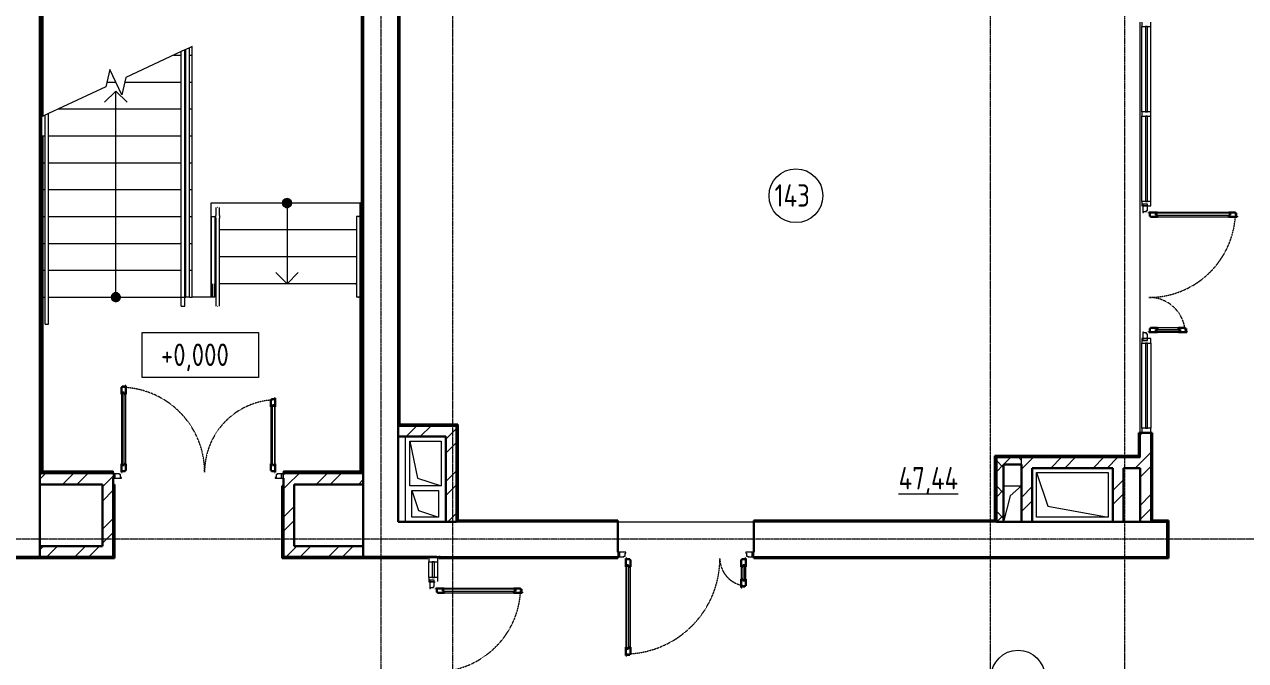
# Model space of a CAD drawing. Header units: millimetres. Extents: x -695119 to 412940, y -249585 to 622758.
# Drawn here: x -581 to 13045, y -59723 to -52628 of the extents above; entities that cross this region are included whole.
import ezdxf

# ---------------------------------------------------------------- set-up
doc = ezdxf.new("R2010")
doc.units = ezdxf.units.MM
doc.linetypes.add('ADSK_Линия сетки', pattern=[25, 20, -2.5, 0, -2.5])
doc.linetypes.add('ADSK_Штриховая_ш2 п1_5', pattern=[4.5, 3, -1.5])
for name, color, linetype, lineweight in [('Высотные отметки', 7, 'Continuous', 9), ('Импосты витража', 8, 'Continuous', 9), ('Каркас_Импост', 8, 'Continuous', 9), ('Лестницы', 8, 'Continuous', 9), ('Марки помещений', 8, 'Continuous', 20), ('Монтажный зазор', 8, 'Continuous', 9), ('Ограждение', 8, 'Continuous', 9), ('Оси', 252, 'Continuous', 9), ('Остекление', 8, 'Continuous', 9), ('Открывание', 8, 'ADSK_Штриховая_ш2 п1_5', 9), ('Панели витража', 8, 'Continuous', 9), ('Панель', 252, 'Continuous', 30), ('Перекрытия', 7, 'Continuous', 18), ('Поручни', 8, 'Continuous', 9), ('Стены разрез', 7, 'Continuous', 30), ('Стены штриховка', 7, 'Continuous', 9), ('Стрелки вверх', 7, 'Continuous', 18), ('Типовые аннотации', 8, 'Continuous', 18)]:
    doc.layers.add(name, color=color, linetype=linetype, lineweight=lineweight)
doc.layers.add('Стены', color=194, linetype='Continuous')
doc.styles.add('GOST 2.304 type A_1', font='', dxfattribs={"height": 350})
doc.styles.get('GOST 2.304 type A_1').set_extended_font_data('GOST 2.304 type A')

# ---------------------------------------------------------------- blocks, each defined once
blk = doc.blocks.new('1 этаж')
at = {"layer": 'Стрелки вверх', "true_color": 0x636466}
h = blk.add_hatch(color=251, dxfattribs=at)
edge = h.paths.add_edge_path()
edge.add_arc((-42601, -135797), 50, 0, 360)
for points in [[(-42587, -135845), (-42563, -135830), (-42551, -135804), (-42555, -135777), (-42574, -135755), (-42601, -135747), (-42628, -135755), (-42646, -135777), (-42650, -135804), (-42639, -135830), (-42615, -135845)], [(-44511, -136897), (-44484, -136889), (-44465, -136868), (-44461, -136840), (-44473, -136815), (-44497, -136799), (-44525, -136799), (-44549, -136815), (-44560, -136840), (-44556, -136868), (-44538, -136889)]]:
    blk.add_hatch(color=251, dxfattribs=at).paths.add_polyline_path(points)
h = blk.add_hatch(color=251, dxfattribs=at)
edge = h.paths.add_edge_path()
edge.add_arc((-44511, -136847), 50, 0, 360)
at = {"color": 251, "lineweight": 18, "true_color": 0x636466}
for p, q in [((-41279, -139352), (-41279, -138402)), ((-41231, -138952), (-41231, -138452)), ((-41231, -138452), (-40881, -138452)), ((-41231, -138452), (-41144, -138865)), ((-40881, -138452), (-40881, -138952)), ((-34237, -139302), (-34237, -138802)), ((-34237, -138802), (-33437, -138802)), ((-34237, -138802), (-34112, -139177)), ((-33437, -138802), (-33437, -139302)), ((-40881, -138952), (-41231, -138952)), ((-41144, -138865), (-40881, -138952)), ((-34606, -138952), (-34406, -138952)), ((-34406, -138952), (-34532, -139062)), ((-41210, -139302), (-41210, -139002)), ((-41210, -139002), (-40910, -139002)), ((-41210, -139002), (-41135, -139227)), ((-40910, -139002), (-40910, -139302)), ((-34532, -139062), (-34606, -139352)), ((-41135, -139227), (-40910, -139302)), ((-34112, -139177), (-33437, -139302)), ((-40910, -139302), (-41210, -139302)), ((-33437, -139302), (-34237, -139302))]:
    blk.add_line(p, q, dxfattribs=at)
at = {"layer": 'Импосты витража', "color": 251, "lineweight": 18, "true_color": 0x636466}
for p, q in [((-33061, -133779), (-33061, -133829)), ((-32961, -133829), (-32961, -133779)), ((-33061, -133829), (-32961, -133829)), ((-41018, -139747), (-41018, -139797)), ((-40918, -139747), (-41018, -139747)), ((-41018, -139797), (-40918, -139797)), ((-40918, -139797), (-40918, -139747))]:
    blk.add_line(p, q, dxfattribs=at)
at = {"layer": 'Импосты витража', "color": 251, "true_color": 0x636466}
for p, q in [((-33061, -134779), (-33061, -133829)), ((-32961, -134779), (-32961, -133829)), ((-33061, -135779), (-33061, -134829)), ((-32961, -135779), (-32961, -134829)), ((-33061, -138309), (-33061, -137359)), ((-32961, -137359), (-32961, -138309)), ((-41018, -139972), (-41018, -139797)), ((-40918, -139972), (-40918, -139797))]:
    blk.add_line(p, q, dxfattribs=at)
at = {"layer": 'Импосты витража', "color": 251, "lineweight": 18, "true_color": 0x636466, "extrusion": (0, 0, -1)}
for p, q in [((-33061, -134779), (-33061, -134829)), ((-32961, -134779), (-33061, -134779)), ((-33061, -134829), (-32961, -134829)), ((-32961, -134829), (-32961, -134779)), ((-33061, -135779), (-33061, -135829)), ((-32961, -135779), (-33061, -135779)), ((-33061, -135829), (-33051, -135829)), ((-33001, -135829), (-32961, -135829)), ((-32961, -135829), (-32961, -135779)), ((-33061, -137309), (-33061, -137359)), ((-33051, -137309), (-33061, -137309)), ((-32961, -137309), (-33001, -137309)), ((-32961, -137359), (-32961, -137309)), ((-33061, -137359), (-32961, -137359)), ((-33061, -138309), (-33061, -138359)), ((-32961, -138309), (-33061, -138309)), ((-32961, -138359), (-32961, -138309)), ((-33061, -138359), (-32961, -138359)), ((-41018, -139972), (-41018, -140022)), ((-40918, -139972), (-41018, -139972)), ((-41018, -140022), (-40948, -140022)), ((-40918, -140017), (-40918, -139972))]:
    blk.add_line(p, q, dxfattribs=at)
at = {"layer": 'Каркас_Импост', "color": 251, "true_color": 0x636466}
for p, q in [((-33001, -135829), (-33051, -135829)), ((-33051, -135829), (-33051, -135901)), ((-33001, -135878), (-33001, -135829)), ((-33051, -135901), (-33043, -135901)), ((-33043, -135901), (-33043, -135892)), ((-33043, -135892), (-33009, -135892)), ((-33009, -135892), (-33009, -135878)), ((-33009, -135878), (-33001, -135878)), ((-33043, -137237), (-33051, -137237)), ((-33051, -137237), (-33051, -137309)), ((-33051, -137309), (-33001, -137309)), ((-33043, -137246), (-33043, -137237)), ((-33009, -137246), (-33043, -137246)), ((-33009, -137260), (-33009, -137246)), ((-33001, -137260), (-33009, -137260)), ((-33001, -137309), (-33001, -137260)), ((-44472, -138816), (-44521, -138816)), ((-44521, -138816), (-44521, -138866)), ((-44472, -138824), (-44472, -138816)), ((-44458, -138824), (-44472, -138824)), ((-44458, -138858), (-44458, -138824)), ((-42710, -138824), (-42724, -138824)), ((-42724, -138824), (-42724, -138858)), ((-42710, -138816), (-42710, -138824)), ((-42661, -138816), (-42710, -138816)), ((-42661, -138866), (-42661, -138816)), ((-44521, -138866), (-44449, -138866)), ((-44449, -138858), (-44458, -138858)), ((-44449, -138866), (-44449, -138858)), ((-42724, -138858), (-42733, -138858)), ((-42733, -138858), (-42733, -138866)), ((-42733, -138866), (-42661, -138866)), ((-38819, -139692), (-38891, -139692)), ((-38891, -139692), (-38891, -139742)), ((-38891, -139742), (-38842, -139742)), ((-38842, -139742), (-38842, -139734)), ((-38842, -139734), (-38828, -139734)), ((-38828, -139734), (-38828, -139700)), ((-38828, -139700), (-38819, -139700)), ((-38819, -139700), (-38819, -139692)), ((-37411, -139692), (-37483, -139692)), ((-37483, -139692), (-37483, -139700)), ((-37483, -139700), (-37474, -139700)), ((-37474, -139700), (-37474, -139734)), ((-37474, -139734), (-37460, -139734)), ((-37460, -139734), (-37460, -139742)), ((-37460, -139742), (-37411, -139742)), ((-37411, -139742), (-37411, -139692)), ((-40958, -140023), (-41008, -140023)), ((-41008, -140023), (-41008, -140095)), ((-40966, -140086), (-40966, -140072)), ((-40966, -140072), (-40958, -140072)), ((-40958, -140072), (-40958, -140023)), ((-41008, -140095), (-41000, -140095)), ((-41000, -140095), (-41000, -140086)), ((-41000, -140086), (-40966, -140086))]:
    blk.add_line(p, q, dxfattribs=at)
at = {"layer": 'Лестницы', "color": 251, "true_color": 0x636466}
for p, q in [((-43731, -134084), (-43741, -134088)), ((-43661, -134051), (-43691, -134065)), ((-43661, -134147), (-43661, -134051)), ((-43781, -134107), (-44398, -134395)), ((-43867, -134147), (-43781, -134147)), ((-43867, -134147), (-43781, -134147)), ((-43741, -134147), (-43731, -134147)), ((-43741, -134147), (-43731, -134147)), ((-43691, -134147), (-43661, -134147)), ((-43691, -134147), (-43661, -134147)), ((-43661, -134447), (-43661, -134147)), ((-44577, -134306), (-44624, -134500)), ((-44445, -134589), (-44577, -134306)), ((-44611, -134447), (-44511, -134447)), ((-44611, -134447), (-44511, -134447)), ((-44398, -134395), (-44445, -134589)), ((-44410, -134447), (-43781, -134447)), ((-44410, -134447), (-43781, -134447)), ((-43741, -134447), (-43731, -134447)), ((-43741, -134447), (-43731, -134447)), ((-43691, -134447), (-43661, -134447)), ((-43691, -134447), (-43661, -134447)), ((-43661, -134747), (-43661, -134447)), ((-44624, -134500), (-45261, -134797)), ((-45154, -134747), (-43781, -134747)), ((-45154, -134747), (-43781, -134747)), ((-43741, -134747), (-43731, -134747)), ((-43741, -134747), (-43731, -134747)), ((-43691, -134747), (-43661, -134747)), ((-43691, -134747), (-43661, -134747)), ((-43661, -135047), (-43661, -134747)), ((-45301, -134816), (-45361, -134844)), ((-45346, -135047), (-45301, -135047)), ((-45346, -135047), (-45301, -135047)), ((-45261, -135047), (-43781, -135047)), ((-45261, -135047), (-43781, -135047)), ((-43741, -135047), (-43731, -135047)), ((-43741, -135047), (-43731, -135047)), ((-43691, -135047), (-43661, -135047)), ((-43691, -135047), (-43661, -135047)), ((-43661, -135347), (-43661, -135047)), ((-45331, -135347), (-45301, -135347)), ((-45331, -135347), (-45301, -135347)), ((-45261, -135347), (-43781, -135347)), ((-45261, -135347), (-43781, -135347)), ((-43741, -135347), (-43731, -135347)), ((-43741, -135347), (-43731, -135347)), ((-43691, -135347), (-43661, -135347)), ((-43691, -135347), (-43661, -135347)), ((-43661, -135647), (-43661, -135347)), ((-45331, -135647), (-45301, -135647)), ((-45331, -135647), (-45301, -135647)), ((-45261, -135647), (-43781, -135647)), ((-45261, -135647), (-43781, -135647)), ((-43741, -135647), (-43731, -135647)), ((-43741, -135647), (-43731, -135647)), ((-43691, -135647), (-43661, -135647)), ((-43691, -135647), (-43661, -135647)), ((-43661, -135947), (-43661, -135647)), ((-41781, -135797), (-43451, -135797)), ((-43451, -135797), (-43451, -136097)), ((-41781, -135797), (-43451, -135797)), ((-45331, -135947), (-45301, -135947)), ((-45331, -135947), (-45301, -135947)), ((-45261, -135947), (-43781, -135947)), ((-45261, -135947), (-43781, -135947)), ((-43741, -135947), (-43731, -135947)), ((-43741, -135947), (-43731, -135947)), ((-43691, -135947), (-43661, -135947)), ((-43691, -135947), (-43661, -135947)), ((-43661, -136247), (-43661, -135947)), ((-43451, -136097), (-43451, -136397)), ((-43446, -136097), (-43451, -136097)), ((-43446, -136097), (-43451, -136097)), ((-43396, -136097), (-43406, -136097)), ((-43396, -136097), (-43406, -136097)), ((-41825, -136097), (-43356, -136097)), ((-41825, -136097), (-43356, -136097)), ((-41781, -136097), (-41785, -136097)), ((-41781, -136097), (-41785, -136097)), ((-45331, -136247), (-45301, -136247)), ((-45331, -136247), (-45301, -136247)), ((-45261, -136247), (-43781, -136247)), ((-45261, -136247), (-43781, -136247)), ((-43741, -136247), (-43731, -136247)), ((-43741, -136247), (-43731, -136247)), ((-43691, -136247), (-43661, -136247)), ((-43691, -136247), (-43661, -136247)), ((-43661, -136547), (-43661, -136247)), ((-43451, -136397), (-43451, -136697)), ((-43446, -136397), (-43451, -136397)), ((-43446, -136397), (-43451, -136397)), ((-43396, -136397), (-43406, -136397)), ((-43396, -136397), (-43406, -136397)), ((-41825, -136397), (-43356, -136397)), ((-41825, -136397), (-43356, -136397)), ((-41781, -136397), (-41785, -136397)), ((-41781, -136397), (-41785, -136397)), ((-45331, -136547), (-45301, -136547)), ((-45331, -136547), (-45301, -136547)), ((-45261, -136547), (-43781, -136547)), ((-45261, -136547), (-43781, -136547)), ((-43741, -136547), (-43731, -136547)), ((-43741, -136547), (-43731, -136547)), ((-43691, -136547), (-43661, -136547)), ((-43691, -136547), (-43661, -136547)), ((-43661, -136847), (-43661, -136547)), ((-43451, -136697), (-43451, -136847)), ((-43446, -136697), (-43451, -136697)), ((-43446, -136697), (-43451, -136697)), ((-43395, -136697), (-43406, -136697)), ((-43395, -136697), (-43406, -136697)), ((-41825, -136697), (-43356, -136697)), ((-41825, -136697), (-43356, -136697)), ((-41781, -136697), (-41786, -136697)), ((-41781, -136697), (-41786, -136697)), ((-45331, -136847), (-45301, -136847)), ((-45331, -136847), (-45301, -136847)), ((-45261, -136847), (-43731, -136847)), ((-45261, -136847), (-43731, -136847)), ((-43691, -136847), (-43661, -136847)), ((-43691, -136847), (-43661, -136847)), ((-43451, -136847), (-43661, -136847))]:
    blk.add_line(p, q, dxfattribs=at)
at = {"layer": 'Марки помещений', "color": 251, "true_color": 0x636466}
for centre in [(-36922, -135715), (-34444, -141084)]:
    blk.add_circle(centre, 300, dxfattribs=at)
at = {"layer": 'Монтажный зазор', "color": 251, "true_color": 0x636466}
for p, q in [((-33001, -135809), (-33051, -135809)), ((-33051, -135809), (-33051, -135829)), ((-33051, -135829), (-33001, -135829)), ((-33001, -135829), (-33001, -135809)), ((-33001, -137309), (-33051, -137309)), ((-33051, -137309), (-33051, -137329)), ((-33051, -137329), (-33001, -137329)), ((-33001, -137329), (-33001, -137309)), ((-44541, -138816), (-44541, -138866)), ((-44521, -138816), (-44541, -138816)), ((-44521, -138866), (-44521, -138816)), ((-42641, -138816), (-42661, -138816)), ((-42661, -138816), (-42661, -138866)), ((-42641, -138866), (-42641, -138816)), ((-44541, -138866), (-44521, -138866)), ((-42661, -138866), (-42641, -138866)), ((-38911, -139692), (-38911, -139742)), ((-38891, -139692), (-38911, -139692)), ((-38911, -139742), (-38891, -139742)), ((-38891, -139742), (-38891, -139692)), ((-37391, -139692), (-37411, -139692)), ((-37411, -139692), (-37411, -139742)), ((-37411, -139742), (-37391, -139742)), ((-37391, -139742), (-37391, -139692)), ((-40958, -140003), (-41008, -140003)), ((-41008, -140003), (-41008, -140023)), ((-41008, -140023), (-40958, -140023)), ((-40958, -140023), (-40958, -140003))]:
    blk.add_line(p, q, dxfattribs=at)
at = {"layer": 'Ограждение', "color": 251, "true_color": 0x636466}
for p, q in [((-43741, -134088), (-43781, -134107)), ((-43781, -136837), (-43781, -134107)), ((-43741, -136837), (-43741, -134088)), ((-45261, -134797), (-45301, -134816)), ((-45301, -137147), (-45301, -134816)), ((-45261, -137147), (-45261, -134797)), ((-43396, -135847), (-43396, -135936)), ((-43373, -135847), (-43378, -135847)), ((-43356, -135936), (-43356, -135847)), ((-43396, -135967), (-43396, -136696)), ((-43356, -136696), (-43356, -135967)), ((-41825, -135947), (-41825, -136696)), ((-41785, -135947), (-41825, -135947)), ((-41825, -135947), (-41825, -136687)), ((-41785, -136696), (-41785, -135947)), ((-41785, -135947), (-41785, -136687)), ((-41781, -136382), (-41785, -136382)), ((-41785, -136397), (-41781, -136397)), ((-43396, -136709), (-43396, -136696)), ((-43396, -136709), (-43396, -136696)), ((-43396, -136709), (-43396, -136847)), ((-43356, -136709), (-43356, -136696)), ((-43356, -136709), (-43356, -136696)), ((-43356, -136847), (-43356, -136709)), ((-41825, -136709), (-41825, -136687)), ((-41825, -136709), (-41825, -136847)), ((-41825, -136709), (-41825, -136847)), ((-41785, -136709), (-41785, -136687)), ((-41785, -136847), (-41785, -136709)), ((-41785, -136709), (-41785, -136847)), ((-43781, -136859), (-43781, -136837)), ((-43781, -136859), (-43781, -136837)), ((-43781, -136947), (-43781, -136859)), ((-43781, -136947), (-43741, -136947)), ((-43741, -136859), (-43741, -136837)), ((-43741, -136859), (-43741, -136837)), ((-43741, -136947), (-43741, -136859)), ((-43396, -136847), (-43396, -136947)), ((-43378, -136947), (-43373, -136947)), ((-43356, -136947), (-43356, -136847)), ((-41785, -136847), (-41825, -136847)), ((-41808, -136847), (-41803, -136847)), ((-45301, -137147), (-45261, -137147))]:
    blk.add_line(p, q, dxfattribs=at)
at = {"layer": 'Ограждение', "color": 251, "true_color": 0x636466, "flags": 128}
for points in [[(-43396, -135967), (-43396, -135964), (-43396, -135962), (-43396, -135959), (-43396, -135956), (-43396, -135954), (-43396, -135951), (-43396, -135948), (-43396, -135946), (-43396, -135943), (-43396, -135940), (-43396, -135937), (-43396, -135936)], [(-43356, -135936), (-43356, -135938), (-43356, -135941), (-43356, -135944), (-43356, -135947), (-43356, -135949), (-43356, -135952), (-43356, -135955), (-43356, -135958), (-43356, -135960), (-43356, -135963), (-43356, -135965), (-43356, -135967)], [(-41807, -135947), (-41805, -135947), (-41803, -135947)], [(-43396, -136696), (-43396, -136697), (-43396, -136698), (-43396, -136699), (-43396, -136700), (-43396, -136701), (-43396, -136703), (-43396, -136704), (-43396, -136705), (-43396, -136706), (-43396, -136707), (-43396, -136708), (-43396, -136709)], [(-43396, -136696), (-43396, -136697), (-43396, -136698), (-43396, -136699), (-43396, -136700)], [(-43396, -136701), (-43396, -136703), (-43396, -136704), (-43396, -136705), (-43396, -136706), (-43396, -136707), (-43396, -136708), (-43396, -136709)], [(-43356, -136709), (-43356, -136708), (-43356, -136707), (-43356, -136706), (-43356, -136704), (-43356, -136703), (-43356, -136702), (-43356, -136701), (-43356, -136700), (-43356, -136699), (-43356, -136697), (-43356, -136696), (-43356, -136696)], [(-43356, -136700), (-43356, -136699), (-43356, -136697), (-43356, -136696), (-43356, -136696)], [(-43356, -136709), (-43356, -136708), (-43356, -136707), (-43356, -136706), (-43356, -136704), (-43356, -136703), (-43356, -136702)], [(-41825, -136696), (-41825, -136697), (-41825, -136698), (-41825, -136699), (-41825, -136700), (-41825, -136701), (-41825, -136703), (-41825, -136704), (-41825, -136705), (-41825, -136706), (-41825, -136707), (-41825, -136708), (-41825, -136709)], [(-41825, -136696), (-41825, -136697), (-41825, -136698), (-41825, -136699), (-41825, -136700)], [(-41825, -136701), (-41825, -136703), (-41825, -136704), (-41825, -136705), (-41825, -136706), (-41825, -136707), (-41825, -136708), (-41825, -136709)], [(-41785, -136709), (-41785, -136708), (-41785, -136707), (-41785, -136706), (-41785, -136704), (-41785, -136703), (-41785, -136702), (-41785, -136701), (-41785, -136700), (-41785, -136699), (-41785, -136697), (-41785, -136696), (-41785, -136696)], [(-41785, -136700), (-41785, -136699), (-41785, -136697), (-41785, -136696), (-41785, -136696)], [(-41785, -136709), (-41785, -136708), (-41785, -136707), (-41785, -136706), (-41785, -136704), (-41785, -136703), (-41785, -136702)]]:
    blk.add_lwpolyline(points, dxfattribs=at)
at = {"layer": 'Оси', "color": 251, "linetype": 'ADSK_Линия сетки', "true_color": 0x636466}
for p, q in [((-34756, -96281), (-34756, -160943)), ((-33256, -96281), (-33256, -160943)), ((-41556, -131547), (-41556, -160943)), ((-40756, -131547), (-40756, -160943)), ((4311, -139547), (-72628, -139547))]:
    blk.add_line(p, q, dxfattribs=at)
at = {"layer": 'Остекление', "color": 251, "true_color": 0x636466}
for p, q in [((-32907, -135910), (-32907, -135931)), ((-32075, -135910), (-32907, -135910)), ((-32907, -135931), (-32075, -135931)), ((-32075, -135931), (-32075, -135910)), ((-32907, -137207), (-32635, -137207)), ((-32907, -137228), (-32907, -137207)), ((-32635, -137207), (-32635, -137228)), ((-32635, -137228), (-32907, -137228)), ((-44440, -137910), (-44440, -138722)), ((-44419, -137910), (-44440, -137910)), ((-44419, -138722), (-44419, -137910)), ((-42763, -138722), (-42763, -138050)), ((-42763, -138050), (-42742, -138050)), ((-42742, -138050), (-42742, -138722)), ((-44440, -138722), (-44419, -138722)), ((-42742, -138722), (-42763, -138722)), ((-38810, -139836), (-38789, -139836)), ((-38810, -140768), (-38810, -139836)), ((-38789, -139836), (-38789, -140768)), ((-37513, -139836), (-37513, -140008)), ((-37492, -139836), (-37513, -139836)), ((-37492, -140008), (-37492, -139836)), ((-37513, -140008), (-37492, -140008)), ((-40864, -140104), (-40864, -140125)), ((-40052, -140104), (-40864, -140104)), ((-40864, -140125), (-40052, -140125)), ((-40052, -140125), (-40052, -140104)), ((-38789, -140768), (-38810, -140768))]:
    blk.add_line(p, q, dxfattribs=at)
at = {"layer": 'Открывание', "color": 251, "true_color": 0x636466}
for centre, radius, start, end in [((-32983, -135883), 966, 270, 358.9323), ((-32983, -137255), 406, 2.541, 90), ((-44467, -138798), 946, 0, 88.9097), ((-42715, -138798), 806, 91.2797, 180), ((-38837, -139760), 1066, 270.9675, 0), ((-37465, -139760), 306, 180, 266.6277), ((-40940, -140077), 946, 270, 358.9097)]:
    blk.add_arc(centre, radius, start, end, dxfattribs=at)
at = {"layer": 'Панели витража', "color": 251, "lineweight": 18, "true_color": 0x636466}
for p, q in [((-33023, -133829), (-33023, -134779)), ((-32998, -133829), (-33023, -133829)), ((-32998, -134779), (-32998, -133829)), ((-33023, -134779), (-32998, -134779)), ((-33023, -134829), (-33023, -135779)), ((-32998, -134829), (-33023, -134829)), ((-32998, -135779), (-32998, -134829)), ((-33023, -135779), (-32998, -135779)), ((-33023, -137359), (-33023, -138309)), ((-32998, -137359), (-33023, -137359)), ((-32998, -138309), (-32998, -137359)), ((-33023, -138309), (-32998, -138309)), ((-40981, -139797), (-40981, -139972)), ((-40956, -139797), (-40981, -139797)), ((-40956, -139972), (-40956, -139797)), ((-40981, -139972), (-40956, -139972))]:
    blk.add_line(p, q, dxfattribs=at)
at = {"layer": 'Панель', "color": 251, "true_color": 0x636466}
for p, q in [((-32889, -135901), (-32983, -135901)), ((-32983, -135901), (-32983, -135909)), ((-32983, -135909), (-32974, -135909)), ((-32974, -135909), (-32974, -135943)), ((-32974, -135943), (-32965, -135943)), ((-32965, -135943), (-32965, -135951)), ((-32965, -135951), (-32889, -135951)), ((-32907, -135910), (-32889, -135910)), ((-32907, -135931), (-32907, -135910)), ((-32889, -135931), (-32907, -135931)), ((-32889, -135910), (-32889, -135901)), ((-32889, -135951), (-32889, -135931)), ((-32017, -135901), (-32093, -135901)), ((-32093, -135910), (-32093, -135901)), ((-32075, -135910), (-32093, -135910)), ((-32093, -135931), (-32075, -135931)), ((-32093, -135951), (-32093, -135931)), ((-32093, -135951), (-31999, -135951)), ((-32075, -135931), (-32075, -135910)), ((-32017, -135909), (-32017, -135901)), ((-32008, -135909), (-32017, -135909)), ((-32008, -135943), (-32008, -135909)), ((-31999, -135943), (-32008, -135943)), ((-31999, -135951), (-31999, -135943)), ((-32974, -137195), (-32974, -137229)), ((-32965, -137195), (-32974, -137195)), ((-32889, -137187), (-32965, -137187)), ((-32965, -137187), (-32965, -137195)), ((-32889, -137207), (-32907, -137207)), ((-32907, -137207), (-32907, -137228)), ((-32889, -137187), (-32889, -137207)), ((-32577, -137187), (-32653, -137187)), ((-32653, -137187), (-32653, -137207)), ((-32653, -137207), (-32635, -137207)), ((-32635, -137207), (-32635, -137228)), ((-32577, -137195), (-32577, -137187)), ((-32568, -137195), (-32577, -137195)), ((-32568, -137229), (-32568, -137195)), ((-32974, -137229), (-32983, -137229)), ((-32983, -137229), (-32983, -137237)), ((-32983, -137237), (-32889, -137237)), ((-32907, -137228), (-32889, -137228)), ((-32889, -137228), (-32889, -137237)), ((-32653, -137228), (-32653, -137237)), ((-32635, -137228), (-32653, -137228)), ((-32653, -137237), (-32559, -137237)), ((-32559, -137229), (-32568, -137229)), ((-32559, -137237), (-32559, -137229)), ((-44441, -137852), (-44449, -137852)), ((-44449, -137852), (-44449, -137928)), ((-44407, -137843), (-44441, -137843)), ((-44441, -137843), (-44441, -137852)), ((-44399, -137834), (-44407, -137834)), ((-44407, -137834), (-44407, -137843)), ((-44399, -137928), (-44399, -137834)), ((-44440, -137928), (-44449, -137928)), ((-44440, -137910), (-44440, -137928)), ((-44419, -137910), (-44440, -137910)), ((-44419, -137928), (-44419, -137910)), ((-44399, -137928), (-44419, -137928)), ((-42775, -137992), (-42783, -137992)), ((-42783, -137992), (-42783, -138068)), ((-42741, -137983), (-42775, -137983)), ((-42775, -137983), (-42775, -137992)), ((-42733, -137974), (-42741, -137974)), ((-42741, -137974), (-42741, -137983)), ((-42733, -138068), (-42733, -137974)), ((-42783, -138068), (-42763, -138068)), ((-42763, -138068), (-42763, -138050)), ((-42763, -138050), (-42742, -138050)), ((-42742, -138050), (-42742, -138068)), ((-42742, -138068), (-42733, -138068)), ((-44449, -138704), (-44449, -138798)), ((-44440, -138704), (-44449, -138704)), ((-44440, -138722), (-44440, -138704)), ((-44419, -138704), (-44419, -138722)), ((-44399, -138704), (-44419, -138704)), ((-44399, -138780), (-44399, -138704)), ((-42783, -138704), (-42783, -138780)), ((-42783, -138704), (-42763, -138704)), ((-42763, -138704), (-42763, -138722)), ((-42742, -138704), (-42733, -138704)), ((-42742, -138722), (-42742, -138704)), ((-42733, -138798), (-42733, -138704)), ((-44449, -138798), (-44441, -138798)), ((-44441, -138798), (-44441, -138789)), ((-44441, -138789), (-44407, -138789)), ((-44419, -138722), (-44440, -138722)), ((-44407, -138789), (-44407, -138780)), ((-44407, -138780), (-44399, -138780)), ((-42783, -138780), (-42775, -138780)), ((-42775, -138780), (-42775, -138789)), ((-42775, -138789), (-42741, -138789)), ((-42763, -138722), (-42742, -138722)), ((-42741, -138789), (-42741, -138798)), ((-42741, -138798), (-42733, -138798)), ((-38811, -139760), (-38819, -139760)), ((-38819, -139760), (-38819, -139854)), ((-38811, -139769), (-38811, -139760)), ((-38777, -139769), (-38811, -139769)), ((-38777, -139778), (-38777, -139769)), ((-38769, -139778), (-38777, -139778)), ((-38769, -139854), (-38769, -139778)), ((-37525, -139778), (-37533, -139778)), ((-37533, -139778), (-37533, -139854)), ((-37525, -139769), (-37525, -139778)), ((-37491, -139769), (-37525, -139769)), ((-37483, -139760), (-37491, -139760)), ((-37491, -139760), (-37491, -139769)), ((-37483, -139854), (-37483, -139760)), ((-38810, -139854), (-38819, -139854)), ((-38810, -139836), (-38810, -139854)), ((-38789, -139836), (-38810, -139836)), ((-38789, -139854), (-38789, -139836)), ((-38769, -139854), (-38789, -139854)), ((-37533, -139854), (-37513, -139854)), ((-37513, -139854), (-37513, -139836)), ((-37513, -139836), (-37492, -139836)), ((-37492, -139836), (-37492, -139854)), ((-37492, -139854), (-37483, -139854)), ((-37533, -139990), (-37533, -140084)), ((-37533, -139990), (-37513, -139990)), ((-37525, -140084), (-37525, -140075)), ((-37525, -140075), (-37491, -140075)), ((-37513, -139990), (-37513, -140008)), ((-37513, -140008), (-37492, -140008)), ((-37492, -139990), (-37483, -139990)), ((-37492, -140008), (-37492, -139990)), ((-37491, -140075), (-37491, -140066)), ((-37491, -140066), (-37483, -140066)), ((-37483, -140066), (-37483, -139990)), ((-40846, -140095), (-40940, -140095)), ((-40940, -140095), (-40940, -140103)), ((-40940, -140103), (-40931, -140103)), ((-40931, -140103), (-40931, -140137)), ((-40931, -140137), (-40922, -140137)), ((-40922, -140137), (-40922, -140145)), ((-40922, -140145), (-40846, -140145)), ((-40864, -140104), (-40846, -140104)), ((-40864, -140125), (-40864, -140104)), ((-40846, -140125), (-40864, -140125)), ((-40846, -140104), (-40846, -140095)), ((-40846, -140145), (-40846, -140125)), ((-39994, -140095), (-40070, -140095)), ((-40070, -140104), (-40070, -140095)), ((-40052, -140104), (-40070, -140104)), ((-40070, -140125), (-40052, -140125)), ((-40070, -140145), (-40070, -140125)), ((-40070, -140145), (-39976, -140145)), ((-40052, -140125), (-40052, -140104)), ((-39994, -140103), (-39994, -140095)), ((-39985, -140103), (-39994, -140103)), ((-39985, -140137), (-39985, -140103)), ((-39976, -140137), (-39985, -140137)), ((-39976, -140145), (-39976, -140137)), ((-37533, -140084), (-37525, -140084)), ((-38819, -140750), (-38819, -140844)), ((-38810, -140750), (-38819, -140750)), ((-38810, -140768), (-38810, -140750)), ((-38789, -140750), (-38789, -140768)), ((-38769, -140750), (-38789, -140750)), ((-38769, -140826), (-38769, -140750)), ((-38819, -140844), (-38811, -140844)), ((-38811, -140844), (-38811, -140835)), ((-38811, -140835), (-38777, -140835)), ((-38789, -140768), (-38810, -140768)), ((-38777, -140835), (-38777, -140826)), ((-38777, -140826), (-38769, -140826))]:
    blk.add_line(p, q, dxfattribs=at)
at = {"layer": 'Панель', "color": 251, "lineweight": 9, "true_color": 0x636466}
for p, q in [((-32093, -135901), (-32889, -135901)), ((-32889, -135951), (-32093, -135951)), ((-32653, -137187), (-32889, -137187)), ((-32889, -137237), (-32653, -137237)), ((-44449, -137928), (-44449, -138704)), ((-44399, -138704), (-44399, -137928)), ((-42783, -138068), (-42783, -138704)), ((-42733, -138704), (-42733, -138068)), ((-38819, -139854), (-38819, -140750)), ((-38769, -140750), (-38769, -139854)), ((-37533, -139854), (-37533, -139990)), ((-37483, -139990), (-37483, -139854)), ((-40070, -140095), (-40846, -140095)), ((-40846, -140145), (-40070, -140145))]:
    blk.add_line(p, q, dxfattribs=at)
at = {"layer": 'Перекрытия', "color": 251, "true_color": 0x636466}
for p, q in [((-33081, -138359), (-33081, -133779)), ((-34606, -138952), (-34406, -138952)), ((-41210, -139002), (-40910, -139002)), ((-41210, -139302), (-41210, -139002)), ((-40910, -139002), (-40910, -139302)), ((-40910, -139302), (-41210, -139302)), ((-38911, -139352), (-37391, -139352))]:
    blk.add_line(p, q, dxfattribs=at)
at = {"layer": 'Поручни', "color": 251, "true_color": 0x636466}
for p, q in [((-43691, -134065), (-43731, -134084)), ((-43691, -134065), (-43731, -134084)), ((-43731, -136847), (-43731, -134084)), ((-43691, -136847), (-43691, -134065)), ((-43446, -135947), (-43406, -135947)), ((-43446, -135947), (-43446, -136697)), ((-43406, -135947), (-43406, -136697)), ((-43446, -136697), (-43446, -136847)), ((-43438, -136697), (-43438, -136847)), ((-43413, -136697), (-43413, -136847)), ((-43406, -136697), (-43406, -136847)), ((-43691, -136847), (-43731, -136847)), ((-43406, -136847), (-43446, -136847)), ((-43413, -136847), (-43438, -136847))]:
    blk.add_line(p, q, dxfattribs=at)
at = {"layer": 'Стены', "color": 251, "true_color": 0x636466}
for p, q in [((-45331, -131562), (-45331, -134830)), ((-45331, -135047), (-45331, -138786)), ((-41781, -138786), (-41781, -135797)), ((-41766, -135797), (-41781, -135797)), ((-45331, -138786), (-44541, -138786)), ((-44541, -138801), (-44541, -138786)), ((-42641, -138786), (-41781, -138786)), ((-42641, -138786), (-42641, -138801)), ((-38911, -139352), (-40709, -139352)), ((-34686, -139352), (-37391, -139352)), ((-40891, -139742), (-38911, -139742)), ((-37391, -139742), (-32781, -139742))]:
    blk.add_line(p, q, dxfattribs=at)
at = {"layer": 'Стены разрез', "color": 251, "true_color": 0x636466}
for p, q in [((-45361, -139742), (-45361, -131547)), ((-45346, -138801), (-45346, -131562)), ((-41766, -131562), (-41766, -138801)), ((-41751, -139742), (-41751, -131547)), ((-41361, -139352), (-41361, -133347)), ((-41346, -138267), (-41346, -133362)), ((-40709, -138282), (-41361, -138282)), ((-40694, -138267), (-41346, -138267)), ((-40709, -139352), (-40709, -138282)), ((-40694, -139337), (-40694, -138267)), ((-41361, -138402), (-40829, -138402)), ((-40829, -138402), (-40829, -139352)), ((-32946, -138359), (-33096, -138359)), ((-33096, -138359), (-33096, -138617)), ((-32946, -139337), (-32946, -138359)), ((-33096, -138617), (-34701, -138617)), ((-34701, -138617), (-34701, -139337)), ((-33081, -138632), (-34686, -138632)), ((-34686, -138632), (-34686, -139352)), ((-34606, -138712), (-34406, -138712)), ((-34606, -139352), (-34606, -138712)), ((-34406, -138712), (-34406, -139352)), ((-45346, -138816), (-45361, -138816)), ((-44541, -138801), (-45346, -138801)), ((-44541, -138816), (-44541, -138801)), ((-41766, -138801), (-42641, -138801)), ((-42641, -138801), (-42641, -138816)), ((-34286, -139352), (-34286, -138752)), ((-34286, -138752), (-33386, -138752)), ((-33386, -138752), (-33386, -139352)), ((-33266, -139352), (-33266, -138752)), ((-33266, -138752), (-33081, -138752)), ((-33081, -138752), (-33081, -139352)), ((-45361, -138936), (-44661, -138936)), ((-44661, -138936), (-44661, -139622)), ((-44541, -138866), (-44541, -139742)), ((-44526, -138936), (-44541, -138936)), ((-44526, -139757), (-44526, -138936)), ((-42641, -138951), (-42656, -138951)), ((-42656, -138951), (-42656, -139757)), ((-42641, -139742), (-42641, -138866)), ((-42521, -138936), (-41751, -138936)), ((-42521, -139622), (-42521, -138936)), ((-40709, -139352), (-41361, -139352)), ((-38911, -139337), (-40694, -139337)), ((-38911, -139692), (-38911, -139337)), ((-37391, -139337), (-37391, -139692)), ((-34701, -139337), (-37391, -139337)), ((-32781, -139352), (-34686, -139352)), ((-32766, -139337), (-32946, -139337)), ((-32781, -139742), (-32781, -139352)), ((-32766, -139757), (-32766, -139337)), ((-44661, -139622), (-45361, -139622)), ((-41751, -139622), (-42521, -139622)), ((-45801, -139757), (-44526, -139757)), ((-45751, -139742), (-44541, -139742)), ((-42656, -139757), (-41031, -139757)), ((-42641, -139742), (-41751, -139742)), ((-40931, -139742), (-42641, -139742)), ((-41031, -139757), (-41031, -139742)), ((-41031, -139747), (-40891, -139747)), ((-40891, -139742), (-40906, -139742)), ((-40906, -139747), (-40906, -139757)), ((-40906, -139757), (-38911, -139757)), ((-40891, -139747), (-40891, -139742)), ((-38911, -139757), (-38911, -139742)), ((-37391, -139742), (-37391, -139757)), ((-37391, -139757), (-32766, -139757))]:
    blk.add_line(p, q, dxfattribs=at)
at = {"layer": 'Стены разрез', "color": 251, "linetype": 'Continuous', "lineweight": 9, "true_color": 0x636466}
for p, q in [((-45361, -133912), (-45346, -133897)), ((-45346, -133949), (-45361, -133934)), ((-41766, -133923), (-41751, -133908)), ((-41751, -133938), (-41766, -133923)), ((-45361, -134124), (-45346, -134109)), ((-45346, -134161), (-45361, -134146)), ((-41766, -134135), (-41751, -134120)), ((-41751, -134150), (-41766, -134135)), ((-45361, -134336), (-45346, -134321)), ((-45346, -134374), (-45361, -134359)), ((-41766, -134347), (-41751, -134332)), ((-41751, -134362), (-41766, -134347)), ((-45361, -134548), (-45346, -134533)), ((-45346, -134586), (-45361, -134571)), ((-41766, -134560), (-41751, -134545)), ((-41751, -134574), (-41766, -134559)), ((-45361, -134760), (-45346, -134745)), ((-41766, -134772), (-41751, -134757)), ((-45346, -134798), (-45361, -134783)), ((-41751, -134787), (-41766, -134772)), ((-45361, -134973), (-45346, -134958)), ((-45346, -135010), (-45361, -134995)), ((-41766, -134984), (-41751, -134969)), ((-41751, -134999), (-41766, -134984)), ((-45361, -135185), (-45346, -135170)), ((-45346, -135222), (-45361, -135207)), ((-41766, -135196), (-41751, -135181)), ((-41751, -135211), (-41766, -135196)), ((-45361, -135397), (-45346, -135382)), ((-45346, -135434), (-45361, -135419)), ((-41766, -135408), (-41751, -135393)), ((-41751, -135423), (-41766, -135408)), ((-45361, -135609), (-45346, -135594)), ((-45346, -135646), (-45361, -135631)), ((-41766, -135620), (-41751, -135605)), ((-41751, -135635), (-41766, -135620)), ((-45361, -135821), (-45346, -135806)), ((-45346, -135858), (-45361, -135843)), ((-41766, -135832), (-41751, -135817)), ((-41751, -135847), (-41766, -135832)), ((-45361, -136033), (-45346, -136018)), ((-45346, -136071), (-45361, -136056)), ((-41766, -136044), (-41751, -136029)), ((-41751, -136059), (-41766, -136044)), ((-45361, -136245), (-45346, -136230)), ((-41766, -136257), (-41751, -136242)), ((-41751, -136271), (-41766, -136256)), ((-45346, -136283), (-45361, -136268)), ((-45361, -136457), (-45346, -136442)), ((-45346, -136495), (-45361, -136480)), ((-41766, -136469), (-41751, -136454)), ((-41751, -136484), (-41766, -136469)), ((-45361, -136670), (-45346, -136655)), ((-41766, -136681), (-41751, -136666)), ((-45346, -136707), (-45361, -136692)), ((-41751, -136696), (-41766, -136681)), ((-45361, -136882), (-45346, -136867)), ((-45346, -136919), (-45361, -136904)), ((-41766, -136893), (-41751, -136878)), ((-41751, -136908), (-41766, -136893)), ((-45361, -137094), (-45346, -137079)), ((-45346, -137131), (-45361, -137116)), ((-41766, -137105), (-41751, -137090)), ((-41751, -137120), (-41766, -137105)), ((-45361, -137306), (-45346, -137291)), ((-45346, -137343), (-45361, -137328)), ((-41766, -137317), (-41751, -137302)), ((-41751, -137332), (-41766, -137317)), ((-45361, -137518), (-45346, -137503)), ((-45346, -137556), (-45361, -137541)), ((-41766, -137529), (-41751, -137514)), ((-41751, -137544), (-41766, -137529)), ((-45361, -137730), (-45346, -137715)), ((-45346, -137768), (-45361, -137753)), ((-41766, -137741), (-41751, -137726)), ((-41751, -137756), (-41766, -137741)), ((-45361, -137942), (-45346, -137927)), ((-45346, -137980), (-45361, -137965)), ((-41766, -137954), (-41751, -137939)), ((-41751, -137969), (-41766, -137954)), ((-45361, -138155), (-45346, -138140)), ((-41766, -138166), (-41751, -138151)), ((-41751, -138181), (-41766, -138166)), ((-45346, -138192), (-45361, -138177)), ((-41272, -138402), (-41152, -138282)), ((-41220, -138282), (-41220, -138267)), ((-41114, -138402), (-40994, -138282)), ((-45361, -138367), (-45346, -138352)), ((-45346, -138404), (-45361, -138389)), ((-41766, -138378), (-41751, -138363)), ((-41751, -138393), (-41766, -138378)), ((-40829, -138431), (-40800, -138402)), ((-40800, -138402), (-40709, -138311)), ((-33081, -138384), (-33057, -138359)), ((-45361, -138579), (-45346, -138564)), ((-41766, -138590), (-41751, -138575)), ((-40829, -138588), (-40709, -138468)), ((-33081, -138698), (-32961, -138578)), ((-32961, -138482), (-32946, -138467)), ((-32946, -138500), (-32961, -138485)), ((-45346, -138616), (-45361, -138601)), ((-41751, -138605), (-41766, -138590)), ((-34606, -138750), (-34686, -138670)), ((-34686, -138793), (-34606, -138713)), ((-34620, -138632), (-34620, -138617)), ((-34605, -138712), (-34525, -138632)), ((-34406, -138667), (-34440, -138632)), ((-34406, -138766), (-34286, -138646)), ((-34286, -138646), (-34273, -138632)), ((-34078, -138752), (-33958, -138632)), ((-34020, -138632), (-34020, -138617)), ((-33921, -138752), (-33801, -138632)), ((-33607, -138752), (-33487, -138632)), ((-33450, -138752), (-33330, -138632)), ((-33420, -138632), (-33420, -138617)), ((-33135, -138752), (-33081, -138698)), ((-32961, -138695), (-32946, -138680)), ((-32946, -138713), (-32961, -138698)), ((-45361, -138791), (-45346, -138776)), ((-45358, -138816), (-45361, -138813)), ((-45361, -138877), (-45300, -138816)), ((-45174, -138816), (-45159, -138801)), ((-45146, -138816), (-45161, -138801)), ((-45106, -138936), (-44986, -138816)), ((-44962, -138816), (-44947, -138801)), ((-44934, -138816), (-44949, -138801)), ((-44948, -138936), (-44828, -138816)), ((-44750, -138816), (-44735, -138801)), ((-44722, -138816), (-44737, -138801)), ((-44634, -138936), (-44541, -138843)), ((-42641, -138829), (-42628, -138816)), ((-42628, -138816), (-42613, -138801)), ((-42600, -138816), (-42615, -138801)), ((-42591, -138936), (-42471, -138816)), ((-42416, -138816), (-42401, -138801)), ((-42388, -138816), (-42403, -138801)), ((-42277, -138936), (-42157, -138816)), ((-42204, -138816), (-42189, -138801)), ((-42176, -138816), (-42191, -138801)), ((-42120, -138936), (-42000, -138816)), ((-41992, -138816), (-41977, -138801)), ((-41964, -138816), (-41979, -138801)), ((-41780, -138816), (-41765, -138801)), ((-41752, -138816), (-41767, -138801)), ((-41765, -138801), (-41751, -138787)), ((-40829, -138902), (-40709, -138782)), ((-33081, -138855), (-32961, -138735)), ((-44661, -138963), (-44634, -138936)), ((-42641, -138986), (-42591, -138936)), ((-41805, -138936), (-41751, -138882)), ((-40829, -139060), (-40709, -138940)), ((-34606, -139032), (-34686, -138952)), ((-34406, -139080), (-34286, -138960)), ((-33386, -139003), (-33266, -138883)), ((-32961, -138907), (-32946, -138892)), ((-32946, -138925), (-32961, -138910)), ((-44661, -139120), (-44541, -139000)), ((-34686, -139076), (-34606, -138996)), ((-34406, -139237), (-34286, -139117)), ((-33386, -139160), (-33266, -139040)), ((-33081, -139169), (-32961, -139049)), ((-32961, -139119), (-32946, -139104)), ((-32946, -139137), (-32961, -139122)), ((-42641, -139300), (-42521, -139180)), ((-40807, -139352), (-40709, -139254)), ((-34606, -139315), (-34686, -139235)), ((-33081, -139326), (-32961, -139206)), ((-44661, -139434), (-44541, -139314)), ((-42641, -139457), (-42521, -139337)), ((-40619, -139352), (-40604, -139337)), ((-40579, -139352), (-40594, -139337)), ((-40407, -139352), (-40392, -139337)), ((-40367, -139352), (-40382, -139337)), ((-40195, -139352), (-40180, -139337)), ((-40155, -139352), (-40170, -139337)), ((-39983, -139352), (-39968, -139337)), ((-39943, -139352), (-39958, -139337)), ((-39770, -139352), (-39755, -139337)), ((-39731, -139352), (-39746, -139337)), ((-39558, -139352), (-39543, -139337)), ((-39518, -139352), (-39533, -139337)), ((-39346, -139352), (-39331, -139337)), ((-39306, -139352), (-39321, -139337)), ((-39134, -139352), (-39119, -139337)), ((-39094, -139352), (-39109, -139337)), ((-38922, -139352), (-38911, -139341)), ((-37225, -139352), (-37210, -139337)), ((-37185, -139352), (-37200, -139337)), ((-37013, -139352), (-36998, -139337)), ((-36973, -139352), (-36988, -139337)), ((-36801, -139352), (-36786, -139337)), ((-36761, -139352), (-36776, -139337)), ((-36588, -139352), (-36573, -139337)), ((-36549, -139352), (-36564, -139337)), ((-36376, -139352), (-36361, -139337)), ((-36336, -139352), (-36351, -139337)), ((-36164, -139352), (-36149, -139337)), ((-36124, -139352), (-36139, -139337)), ((-35952, -139352), (-35937, -139337)), ((-35912, -139352), (-35927, -139337)), ((-35740, -139352), (-35725, -139337)), ((-35700, -139352), (-35715, -139337)), ((-35528, -139352), (-35513, -139337)), ((-35488, -139352), (-35503, -139337)), ((-35316, -139352), (-35301, -139337)), ((-35276, -139352), (-35291, -139337)), ((-35104, -139352), (-35089, -139337)), ((-35064, -139352), (-35079, -139337)), ((-34891, -139352), (-34876, -139337)), ((-34852, -139352), (-34867, -139337)), ((-34679, -139352), (-34606, -139279)), ((-32961, -139331), (-32946, -139316)), ((-32946, -139349), (-32961, -139334)), ((-32942, -139352), (-32946, -139349)), ((-32781, -139363), (-32770, -139352)), ((-32770, -139352), (-32766, -139348)), ((-44661, -139591), (-44541, -139471)), ((-32766, -139529), (-32781, -139514)), ((-45361, -139663), (-45320, -139622)), ((-45283, -139742), (-45163, -139622)), ((-44969, -139742), (-44849, -139622)), ((-44812, -139742), (-44692, -139622)), ((-42611, -139742), (-42521, -139652)), ((-42521, -139652), (-42491, -139622)), ((-42454, -139742), (-42334, -139622)), ((-42140, -139742), (-42020, -139622)), ((-41982, -139742), (-41862, -139622)), ((-32781, -139575), (-32766, -139560)), ((-45477, -139757), (-45492, -139742)), ((-45479, -139757), (-45464, -139742)), ((-45265, -139757), (-45280, -139742)), ((-45267, -139757), (-45252, -139742)), ((-45053, -139757), (-45068, -139742)), ((-45054, -139757), (-45039, -139742)), ((-44841, -139757), (-44856, -139742)), ((-44842, -139757), (-44827, -139742)), ((-44629, -139757), (-44644, -139742)), ((-44630, -139757), (-44615, -139742)), ((-42508, -139757), (-42523, -139742)), ((-42509, -139757), (-42494, -139742)), ((-42295, -139757), (-42310, -139742)), ((-42297, -139757), (-42282, -139742)), ((-42083, -139757), (-42098, -139742)), ((-42085, -139757), (-42070, -139742)), ((-41871, -139757), (-41886, -139742)), ((-41872, -139757), (-41857, -139742)), ((-41659, -139757), (-41674, -139742)), ((-41660, -139757), (-41645, -139742)), ((-41447, -139757), (-41462, -139742)), ((-41448, -139757), (-41433, -139742)), ((-41235, -139757), (-41250, -139742)), ((-41236, -139757), (-41221, -139742)), ((-41031, -139749), (-41038, -139742)), ((-41014, -139747), (-41009, -139742)), ((-40811, -139757), (-40826, -139742)), ((-40812, -139757), (-40797, -139742)), ((-40598, -139757), (-40613, -139742)), ((-40600, -139757), (-40585, -139742)), ((-40386, -139757), (-40401, -139742)), ((-40388, -139757), (-40373, -139742)), ((-40174, -139757), (-40189, -139742)), ((-40175, -139757), (-40160, -139742)), ((-39962, -139757), (-39977, -139742)), ((-39963, -139757), (-39948, -139742)), ((-39750, -139757), (-39765, -139742)), ((-39751, -139757), (-39736, -139742)), ((-39538, -139757), (-39553, -139742)), ((-39539, -139757), (-39524, -139742)), ((-39326, -139757), (-39341, -139742)), ((-39327, -139757), (-39312, -139742)), ((-39113, -139757), (-39128, -139742)), ((-39115, -139757), (-39100, -139742)), ((-38911, -139748), (-38916, -139742)), ((-37204, -139757), (-37219, -139742)), ((-37206, -139757), (-37191, -139742)), ((-36992, -139757), (-37007, -139742)), ((-36993, -139757), (-36978, -139742)), ((-36780, -139757), (-36795, -139742)), ((-36781, -139757), (-36766, -139742)), ((-36568, -139757), (-36583, -139742)), ((-36569, -139757), (-36554, -139742)), ((-36356, -139757), (-36371, -139742)), ((-36357, -139757), (-36342, -139742)), ((-36144, -139757), (-36159, -139742)), ((-36145, -139757), (-36130, -139742)), ((-35931, -139757), (-35946, -139742)), ((-35933, -139757), (-35918, -139742)), ((-35719, -139757), (-35734, -139742)), ((-35721, -139757), (-35706, -139742)), ((-35507, -139757), (-35522, -139742)), ((-35509, -139757), (-35494, -139742)), ((-35295, -139757), (-35310, -139742)), ((-35296, -139757), (-35281, -139742)), ((-35083, -139757), (-35098, -139742)), ((-35084, -139757), (-35069, -139742)), ((-34871, -139757), (-34886, -139742)), ((-34872, -139757), (-34857, -139742)), ((-34659, -139757), (-34674, -139742)), ((-34660, -139757), (-34645, -139742)), ((-34447, -139757), (-34462, -139742)), ((-34448, -139757), (-34433, -139742)), ((-34234, -139757), (-34249, -139742)), ((-34236, -139757), (-34221, -139742)), ((-34022, -139757), (-34037, -139742)), ((-34024, -139757), (-34009, -139742)), ((-33810, -139757), (-33825, -139742)), ((-33811, -139757), (-33796, -139742)), ((-33598, -139757), (-33613, -139742)), ((-33599, -139757), (-33584, -139742)), ((-33386, -139757), (-33401, -139742)), ((-33387, -139757), (-33372, -139742)), ((-33174, -139757), (-33189, -139742)), ((-33175, -139757), (-33160, -139742)), ((-32962, -139757), (-32977, -139742)), ((-32963, -139757), (-32948, -139742)), ((-32766, -139741), (-32781, -139726))]:
    blk.add_line(p, q, dxfattribs=at)
at = {"layer": 'Стены штриховка', "color": 251, "true_color": 0x636466}
for p, q in [((-33081, -138359), (-33081, -138632)), ((-32961, -139352), (-32961, -138359)), ((-34406, -138712), (-34406, -138632)), ((-44541, -138816), (-45346, -138816)), ((-41751, -138816), (-42641, -138816)), ((-40709, -139337), (-40694, -139337)), ((-34701, -139337), (-34686, -139337)), ((-44541, -139757), (-44541, -139742)), ((-42656, -139742), (-42641, -139742)), ((-41018, -139742), (-41018, -139747)), ((-41006, -139742), (-41006, -139747)), ((-40931, -139742), (-40931, -139747)), ((-40906, -139742), (-40906, -139747))]:
    blk.add_line(p, q, dxfattribs=at)
at = {"layer": 'Стрелки вверх', "color": 251, "true_color": 0x636466}
for p, q in [((-44511, -134547), (-44636, -134672)), ((-44511, -134747), (-44511, -134547)), ((-44511, -134547), (-44386, -134672)), ((-44511, -135047), (-44511, -134747)), ((-44511, -135347), (-44511, -135047)), ((-44511, -135647), (-44511, -135347)), ((-44511, -135947), (-44511, -135647)), ((-42646, -135777), (-42650, -135804)), ((-42650, -135804), (-42639, -135830)), ((-42628, -135755), (-42646, -135777)), ((-42639, -135830), (-42615, -135845)), ((-42601, -135747), (-42628, -135755)), ((-42615, -135845), (-42587, -135845)), ((-42574, -135755), (-42601, -135747)), ((-42601, -135797), (-42601, -136097)), ((-42587, -135845), (-42563, -135830)), ((-42555, -135777), (-42574, -135755)), ((-42563, -135830), (-42551, -135804)), ((-42551, -135804), (-42555, -135777)), ((-44511, -136247), (-44511, -135947)), ((-42601, -136097), (-42601, -136397)), ((-44511, -136547), (-44511, -136247)), ((-42601, -136397), (-42601, -136697)), ((-44511, -136847), (-44511, -136547)), ((-42601, -136697), (-42726, -136572)), ((-42601, -136697), (-42476, -136572)), ((-44525, -136799), (-44549, -136815)), ((-44497, -136799), (-44525, -136799)), ((-44473, -136815), (-44497, -136799)), ((-44549, -136815), (-44560, -136840)), ((-44560, -136840), (-44556, -136868)), ((-44556, -136868), (-44538, -136889)), ((-44538, -136889), (-44511, -136897)), ((-44511, -136897), (-44484, -136889)), ((-44484, -136889), (-44465, -136868)), ((-44461, -136840), (-44473, -136815)), ((-44465, -136868), (-44461, -136840))]:
    blk.add_line(p, q, dxfattribs=at)
for centre in [(-42601, -135797), (-44511, -136847)]:
    blk.add_circle(centre, 50, dxfattribs=at)
at = {"layer": 'Типовые аннотации', "color": 251, "lineweight": 20, "true_color": 0x636466}
for p, q in [((-44219, -137741), (-44219, -137241)), ((-44219, -137241), (-42919, -137241)), ((-42919, -137241), (-42919, -137741)), ((-42919, -137741), (-44219, -137741))]:
    blk.add_line(p, q, dxfattribs=at)
at = {"layer": 'Высотные отметки', "color": 251, "true_color": 0x636466, "style": 'GOST 2.304 type A_1'}
blk.add_text('+0,000', height=250, dxfattribs=at).set_placement((-44008, -137614))
at = {"layer": 'Марки помещений', "color": 251, "true_color": 0x636466, "style": 'GOST 2.304 type A_1'}
for s, p in [('143', (-37161, -135837)), ('%%U47,44', (-35776, -138991))]:
    blk.add_text(s, height=250, dxfattribs=at).set_placement(p)

msp = doc.modelspace()

# ---------------------------------------------------------------- block references
msp.add_blockref('1 этаж', (44950.089, 81176.937))

doc.saveas('drawing.dxf')
